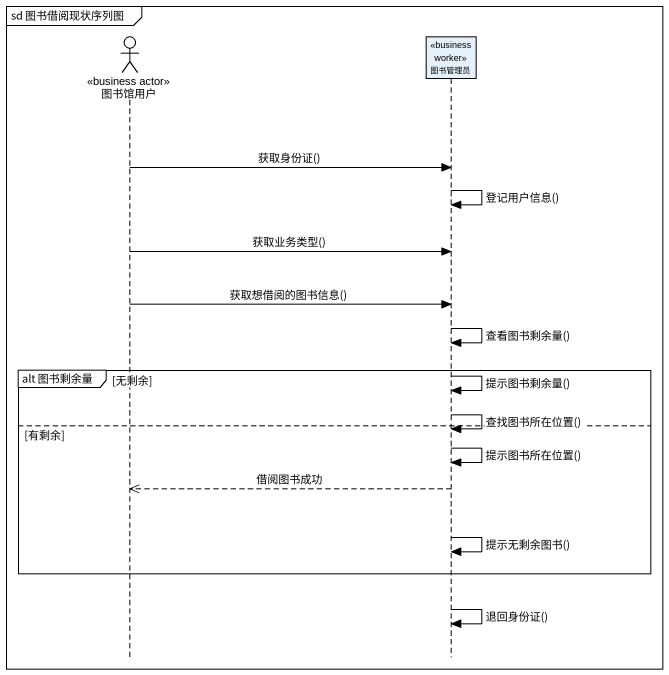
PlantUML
@startuml
mainframe sd 图书借阅现状序列图
hide footbox
actor 图书馆用户 <<business actor>>
participant 图书管理员 <<business worker>>

图书馆用户 -> 图书管理员 : 获取身份证()
图书管理员 -> 图书管理员 : 登记用户信息()
图书馆用户 -> 图书管理员 : 获取业务类型()
图书馆用户 -> 图书管理员 : 获取想借阅的图书信息()
图书管理员 -> 图书管理员 : 查看图书剩余量()
group alt 图书剩余量 [无剩余]
  图书管理员 -> 图书管理员 : 提示图书剩余量()
  图书管理员 -> 图书管理员 : 查找图书所在位置()
else 有剩余
  图书管理员 -> 图书管理员 : 提示图书所在位置()
  图书管理员 -->> 图书馆用户 : 借阅图书成功
  图书管理员 -> 图书管理员 : 提示无剩余图书()
end
图书管理员 -> 图书管理员 : 退回身份证()
@enduml
